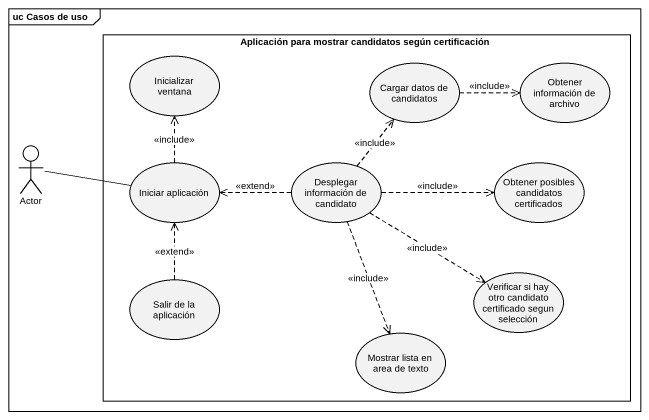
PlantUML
@startuml
mainframe uc Casos de uso
rectangle "Aplicación para mostrar candidatos según certificación" as Aplicación_para_mostrar {
  usecase "Inicializar ventana" as Inicializar_ventana
  usecase "Cargar datos de candidatos" as Cargar_datos_de_candidatos
  usecase "Obtener información de archivo" as Obtener_información_de
  usecase "Iniciar aplicación" as Iniciar_aplicación
  usecase "Desplegar información de candidato" as Desplegar_información_de
  usecase "Obtener posibles candidatos certificados" as Obtener_posibles_candidatos
  usecase "Salir de la aplicación" as Salir_de_la_aplicación
  usecase "Verificar si hay otro candidato certificado segun selección" as Verificar_si_hay_otro
  usecase "Mostrar lista en area de texto" as Mostrar_lista_en_area_de
}
actor "Actor" as Actor_
Cargar_datos_de_candidatos .right.> Obtener_información_de : <<include>>
Actor_ -right- Iniciar_aplicación
Iniciar_aplicación .up.> Inicializar_ventana : <<include>>
Desplegar_información_de .up.> Cargar_datos_de_candidatos : <<include>>
Desplegar_información_de .left.> Iniciar_aplicación : <<extend>>
Desplegar_información_de .right.> Obtener_posibles_candidatos : <<include>>
Desplegar_información_de ..> Verificar_si_hay_otro : <<include>>
Desplegar_información_de ..> Mostrar_lista_en_area_de : <<include>>
Salir_de_la_aplicación .up.> Iniciar_aplicación : <<extend>>
@enduml
